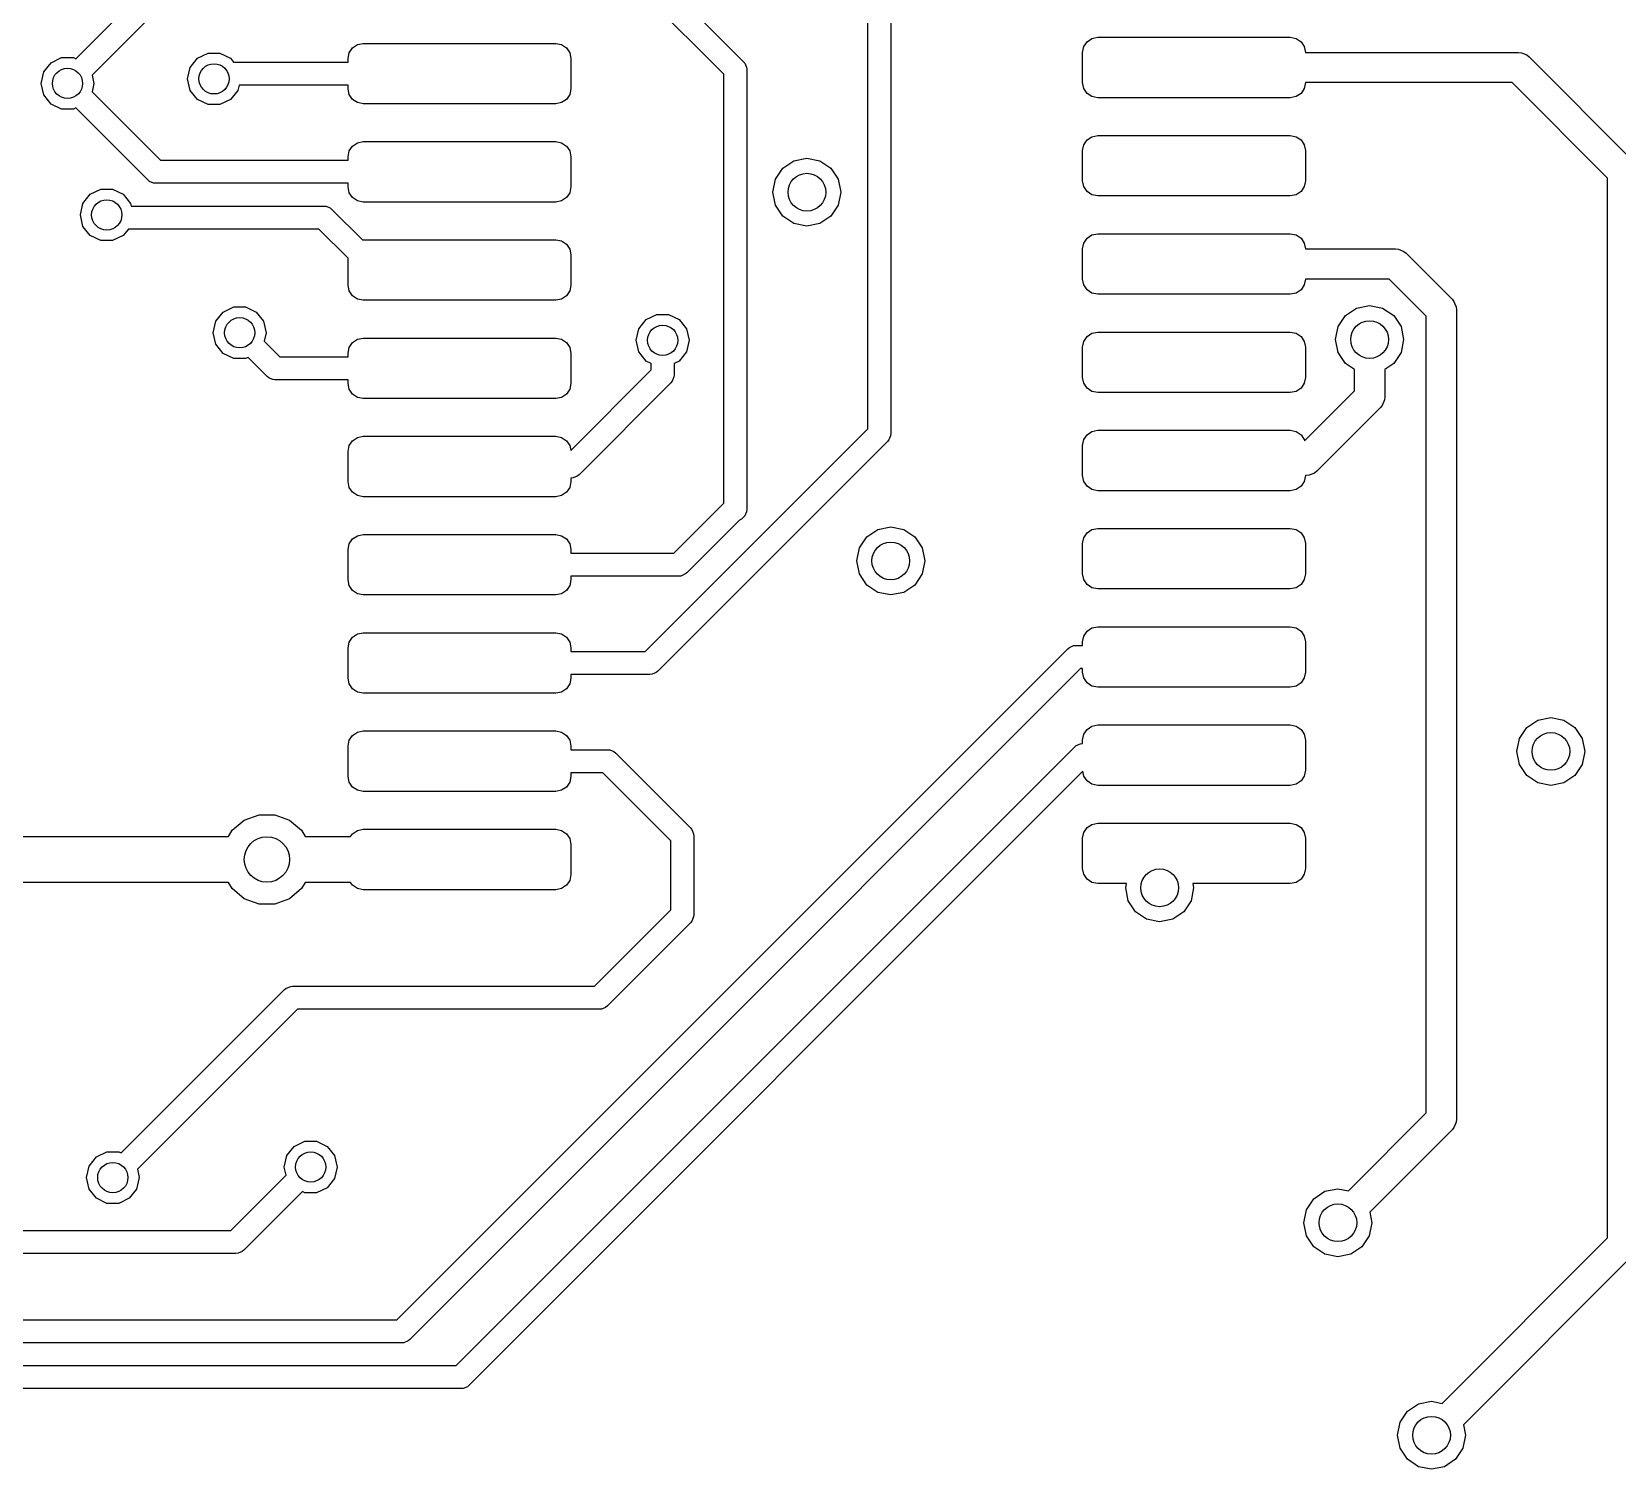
# Model space of a CAD drawing. Extents: x 0.05 to 3.89, y 0.04 to 4.21.
# Drawn here: x 1.5686 to 1.9819, y 0.7854 to 1.1599 of the extents above; entities that cross this region are included whole.
import ezdxf

# ---------------------------------------------------------------- set-up
doc = ezdxf.new("R2010")
doc.units = 0
doc.header["$MEASUREMENT"] = 0
doc.layers.add('BLACK', color=7, linetype='CONTINUOUS')

msp = doc.modelspace()

# ---------------------------------------------------------------- linework, layer by layer
at = {"layer": 'BLACK', "linetype": 'CONTINUOUS'}
for p, q in [((1.78652, 1.05651), (1.78652, 1.27664)), ((1.79252, 1.27539), (1.79252, 1.05527)), ((1.68092, 1.22535), (1.75409, 1.15218)), ((1.74897, 1.14882), (1.67756, 1.22023)), ((1.58012, 1.15287), (1.60536, 1.17811)), ((1.60872, 1.17298), (1.58435, 1.14861)), ((1.84282, 1.15603), (1.84367, 1.15731)), ((1.84367, 1.15731), (1.84495, 1.15816)), ((1.84495, 1.15816), (1.84646, 1.15846)), ((1.84646, 1.15846), (1.89665, 1.15846)), ((1.89665, 1.15846), (1.89816, 1.15816)), ((1.89816, 1.15816), (1.89944, 1.15731)), ((1.89944, 1.15731), (1.90029, 1.15603)), ((1.57366, 1.15184), (1.57642, 1.15317)), ((1.57642, 1.15317), (1.57949, 1.15317)), ((1.57949, 1.15317), (1.58012, 1.15287)), ((1.60993, 1.15063), (1.61185, 1.15302)), ((1.61185, 1.15302), (1.61461, 1.15435)), ((1.61461, 1.15435), (1.61767, 1.15435)), ((1.61767, 1.15435), (1.62044, 1.15302)), ((1.62044, 1.15302), (1.62124, 1.15202)), ((1.65108, 1.15295), (1.65138, 1.15446)), ((1.65138, 1.15446), (1.65224, 1.15574)), ((1.65224, 1.15574), (1.65351, 1.15659)), ((1.65351, 1.15659), (1.65502, 1.15689)), ((1.65502, 1.15689), (1.70522, 1.15689)), ((1.70522, 1.15689), (1.70672, 1.15659)), ((1.70672, 1.15659), (1.708, 1.15574)), ((1.708, 1.15574), (1.70885, 1.15446)), ((1.70885, 1.15446), (1.70915, 1.15295)), ((1.84252, 1.15453), (1.84282, 1.15603)), ((1.84252, 1.14665), (1.84252, 1.15453)), ((1.90029, 1.15603), (1.90059, 1.15453)), ((1.90059, 1.15453), (1.9561, 1.15453)), ((1.9561, 1.15453), (1.95687, 1.15445)), ((1.95687, 1.15445), (1.95829, 1.15386)), ((1.95829, 1.15386), (1.95889, 1.15337)), ((1.95889, 1.15337), (1.98605, 1.12621)), ((1.57106, 1.14646), (1.57175, 1.14945)), ((1.57175, 1.14945), (1.57366, 1.15184)), ((1.60925, 1.14764), (1.60993, 1.15063)), ((1.62124, 1.15202), (1.65108, 1.15202)), ((1.65108, 1.15202), (1.65108, 1.15295)), ((1.70915, 1.15295), (1.70915, 1.14508)), ((1.75409, 1.15218), (1.75446, 1.15173)), ((1.75446, 1.15173), (1.75465, 1.15128)), ((1.75465, 1.15128), (1.75491, 1.15065)), ((1.75491, 1.15065), (1.75497, 1.15006)), ((1.75497, 1.15006), (1.75497, 1.03543)), ((1.57175, 1.14347), (1.57106, 1.14646)), ((1.58435, 1.14861), (1.58484, 1.14646)), ((1.58484, 1.14646), (1.58435, 1.1443)), ((1.60993, 1.14465), (1.60925, 1.14764)), ((1.62266, 1.14602), (1.62235, 1.14465)), ((1.65108, 1.14602), (1.62266, 1.14602)), ((1.65108, 1.14508), (1.65108, 1.14602)), ((1.65138, 1.14357), (1.65108, 1.14508)), ((1.70915, 1.14508), (1.70885, 1.14357)), ((1.74897, 1.03707), (1.74897, 1.14882)), ((1.84282, 1.14515), (1.84252, 1.14665)), ((1.84367, 1.14387), (1.84282, 1.14515)), ((1.90029, 1.14515), (1.89944, 1.14387)), ((1.90059, 1.14665), (1.90029, 1.14515)), ((1.95447, 1.14665), (1.90059, 1.14665)), ((1.97933, 1.12179), (1.95447, 1.14665)), ((1.57366, 1.14107), (1.57175, 1.14347)), ((1.57642, 1.13974), (1.57366, 1.14107)), ((1.58435, 1.1443), (1.60223, 1.12643)), ((1.61185, 1.14225), (1.60993, 1.14465)), ((1.61461, 1.14092), (1.61185, 1.14225)), ((1.61767, 1.14092), (1.61461, 1.14092)), ((1.62044, 1.14225), (1.61767, 1.14092)), ((1.62235, 1.14465), (1.62044, 1.14225)), ((1.65224, 1.14229), (1.65138, 1.14357)), ((1.65351, 1.14144), (1.65224, 1.14229)), ((1.65502, 1.14114), (1.65351, 1.14144)), ((1.70522, 1.14114), (1.65502, 1.14114)), ((1.70672, 1.14144), (1.70522, 1.14114)), ((1.708, 1.14229), (1.70672, 1.14144)), ((1.70885, 1.14357), (1.708, 1.14229)), ((1.84495, 1.14302), (1.84367, 1.14387)), ((1.84646, 1.14272), (1.84495, 1.14302)), ((1.89665, 1.14272), (1.84646, 1.14272)), ((1.89816, 1.14302), (1.89665, 1.14272)), ((1.89944, 1.14387), (1.89816, 1.14302)), ((1.57949, 1.13974), (1.57642, 1.13974)), ((1.58012, 1.14005), (1.57949, 1.13974)), ((1.59886, 1.1213), (1.58012, 1.14005)), ((1.84367, 1.13172), (1.84495, 1.13257)), ((1.84495, 1.13257), (1.84646, 1.13287)), ((1.84646, 1.13287), (1.89665, 1.13287)), ((1.89665, 1.13287), (1.89816, 1.13257)), ((1.89816, 1.13257), (1.89944, 1.13172)), ((1.65108, 1.12736), (1.65138, 1.12887)), ((1.65138, 1.12887), (1.65224, 1.13015)), ((1.65224, 1.13015), (1.65351, 1.131)), ((1.65351, 1.131), (1.65502, 1.1313)), ((1.65502, 1.1313), (1.70522, 1.1313)), ((1.70522, 1.1313), (1.70672, 1.131)), ((1.70672, 1.131), (1.708, 1.13015)), ((1.708, 1.13015), (1.70885, 1.12887)), ((1.70885, 1.12887), (1.70915, 1.12736)), ((1.84252, 1.12894), (1.84282, 1.13044)), ((1.84252, 1.12106), (1.84252, 1.12894)), ((1.84282, 1.13044), (1.84367, 1.13172)), ((1.89944, 1.13172), (1.90029, 1.13044)), ((1.90029, 1.13044), (1.90059, 1.12894)), ((1.90059, 1.12894), (1.90059, 1.12106)), ((1.60223, 1.12643), (1.65108, 1.12643)), ((1.65108, 1.12643), (1.65108, 1.12736)), ((1.70915, 1.12736), (1.70915, 1.11949)), ((1.76249, 1.1215), (1.76441, 1.12437)), ((1.76441, 1.12437), (1.76728, 1.12629)), ((1.76728, 1.12629), (1.77067, 1.12697)), ((1.77067, 1.12697), (1.77406, 1.12629)), ((1.77406, 1.12629), (1.77693, 1.12437)), ((1.77693, 1.12437), (1.77885, 1.1215)), ((1.59932, 1.12093), (1.59886, 1.1213)), ((1.6004, 1.12048), (1.59932, 1.12093)), ((1.60098, 1.12043), (1.6004, 1.12048)), ((1.65108, 1.12043), (1.60098, 1.12043)), ((1.65108, 1.11949), (1.65108, 1.12043)), ((1.76181, 1.11811), (1.76249, 1.1215)), ((1.77885, 1.1215), (1.77953, 1.11811)), ((1.84282, 1.11956), (1.84252, 1.12106)), ((1.90059, 1.12106), (1.90029, 1.11956)), ((1.97933, 0.84573), (1.97933, 1.12179)), ((1.58198, 1.11519), (1.58389, 1.11759)), ((1.58389, 1.11759), (1.58666, 1.11892)), ((1.58666, 1.11892), (1.58972, 1.11892)), ((1.58972, 1.11892), (1.59248, 1.11759)), ((1.59248, 1.11759), (1.5944, 1.11519)), ((1.65138, 1.11798), (1.65108, 1.11949)), ((1.65224, 1.1167), (1.65138, 1.11798)), ((1.65351, 1.11585), (1.65224, 1.1167)), ((1.65502, 1.11555), (1.65351, 1.11585)), ((1.70672, 1.11585), (1.70522, 1.11555)), ((1.708, 1.1167), (1.70672, 1.11585)), ((1.70885, 1.11798), (1.708, 1.1167)), ((1.70915, 1.11949), (1.70885, 1.11798)), ((1.76249, 1.11472), (1.76181, 1.11811)), ((1.77953, 1.11811), (1.77885, 1.11472)), ((1.84367, 1.11828), (1.84282, 1.11956)), ((1.84495, 1.11743), (1.84367, 1.11828)), ((1.84646, 1.11713), (1.84495, 1.11743)), ((1.89665, 1.11713), (1.84646, 1.11713)), ((1.89816, 1.11743), (1.89665, 1.11713)), ((1.89944, 1.11828), (1.89816, 1.11743)), ((1.90029, 1.11956), (1.89944, 1.11828)), ((1.5813, 1.1122), (1.58198, 1.11519)), ((1.58198, 1.10922), (1.5813, 1.1122)), ((1.5944, 1.11519), (1.59455, 1.11452)), ((1.59455, 1.11452), (1.64472, 1.11452)), ((1.64472, 1.11452), (1.6453, 1.11446)), ((1.6453, 1.11446), (1.64638, 1.11401)), ((1.64638, 1.11401), (1.64684, 1.11364)), ((1.64684, 1.11364), (1.65481, 1.10567)), ((1.70522, 1.11555), (1.65502, 1.11555)), ((1.76441, 1.11185), (1.76249, 1.11472)), ((1.76728, 1.10993), (1.76441, 1.11185)), ((1.77693, 1.11185), (1.77406, 1.10993)), ((1.77885, 1.11472), (1.77693, 1.11185)), ((1.58389, 1.10682), (1.58198, 1.10922)), ((1.59384, 1.10852), (1.59248, 1.10682)), ((1.64347, 1.10852), (1.59384, 1.10852)), ((1.65108, 1.10091), (1.64347, 1.10852)), ((1.77067, 1.10925), (1.76728, 1.10993)), ((1.77406, 1.10993), (1.77067, 1.10925)), ((1.58666, 1.10549), (1.58389, 1.10682)), ((1.58972, 1.10549), (1.58666, 1.10549)), ((1.59248, 1.10682), (1.58972, 1.10549)), ((1.65481, 1.10567), (1.65502, 1.10571)), ((1.65502, 1.10571), (1.70522, 1.10571)), ((1.70522, 1.10571), (1.70672, 1.10541)), ((1.70672, 1.10541), (1.708, 1.10456)), ((1.708, 1.10456), (1.70885, 1.10328)), ((1.84252, 1.10335), (1.84282, 1.10485)), ((1.84282, 1.10485), (1.84367, 1.10613)), ((1.84367, 1.10613), (1.84495, 1.10698)), ((1.84495, 1.10698), (1.84646, 1.10728)), ((1.84646, 1.10728), (1.89665, 1.10728)), ((1.89665, 1.10728), (1.89816, 1.10698)), ((1.89816, 1.10698), (1.89944, 1.10613)), ((1.89944, 1.10613), (1.90029, 1.10485)), ((1.90029, 1.10485), (1.90059, 1.10335)), ((1.65108, 1.0939), (1.65108, 1.10091)), ((1.70885, 1.10328), (1.70915, 1.10177)), ((1.70915, 1.10177), (1.70915, 1.0939)), ((1.84252, 1.09547), (1.84252, 1.10335)), ((1.90059, 1.10335), (1.92408, 1.10335)), ((1.92408, 1.10335), (1.92485, 1.10327)), ((1.92485, 1.10327), (1.92627, 1.10268)), ((1.92627, 1.10268), (1.92687, 1.10219)), ((1.92687, 1.10219), (1.93881, 1.09025)), ((1.84282, 1.09397), (1.84252, 1.09547)), ((1.90059, 1.09547), (1.90029, 1.09397)), ((1.92245, 1.09547), (1.90059, 1.09547)), ((1.93209, 1.08584), (1.92245, 1.09547)), ((1.65138, 1.09239), (1.65108, 1.0939)), ((1.65224, 1.09111), (1.65138, 1.09239)), ((1.65351, 1.09026), (1.65224, 1.09111)), ((1.708, 1.09111), (1.70672, 1.09026)), ((1.70885, 1.09239), (1.708, 1.09111)), ((1.70915, 1.0939), (1.70885, 1.09239)), ((1.84367, 1.09269), (1.84282, 1.09397)), ((1.84495, 1.09184), (1.84367, 1.09269)), ((1.84646, 1.09154), (1.84495, 1.09184)), ((1.89665, 1.09154), (1.84646, 1.09154)), ((1.89816, 1.09184), (1.89665, 1.09154)), ((1.89944, 1.09269), (1.89816, 1.09184)), ((1.90029, 1.09397), (1.89944, 1.09269)), ((1.61663, 1.08449), (1.61854, 1.08688)), ((1.61854, 1.08688), (1.6213, 1.08821)), ((1.6213, 1.08821), (1.62437, 1.08821)), ((1.62437, 1.08821), (1.62713, 1.08688)), ((1.62713, 1.08688), (1.62904, 1.08449)), ((1.65502, 1.08996), (1.65351, 1.09026)), ((1.70522, 1.08996), (1.65502, 1.08996)), ((1.70672, 1.09026), (1.70522, 1.08996)), ((1.91106, 1.08599), (1.91393, 1.08791)), ((1.91393, 1.08791), (1.91732, 1.08858)), ((1.91732, 1.08858), (1.92071, 1.08791)), ((1.92071, 1.08791), (1.92359, 1.08599)), ((1.93881, 1.09025), (1.9393, 1.08966)), ((1.9393, 1.08966), (1.93947, 1.08924)), ((1.93947, 1.08924), (1.93988, 1.08824)), ((1.93988, 1.08824), (1.93996, 1.08747)), ((1.93996, 1.08747), (1.93996, 0.87662)), ((1.61594, 1.0815), (1.61663, 1.08449)), ((1.62904, 1.08449), (1.62972, 1.0815)), ((1.72686, 1.08252), (1.72878, 1.08491)), ((1.72878, 1.08491), (1.73154, 1.08624)), ((1.73154, 1.08624), (1.7346, 1.08624)), ((1.7346, 1.08624), (1.73737, 1.08491)), ((1.73737, 1.08491), (1.73928, 1.08252)), ((1.90846, 1.07972), (1.90914, 1.08311)), ((1.90914, 1.08311), (1.91106, 1.08599)), ((1.92359, 1.08599), (1.92551, 1.08311)), ((1.92551, 1.08311), (1.92618, 1.07972)), ((1.93209, 0.87825), (1.93209, 1.08584)), ((1.61663, 1.07851), (1.61594, 1.0815)), ((1.62972, 1.0815), (1.62923, 1.07934)), ((1.62923, 1.07934), (1.63333, 1.07524)), ((1.65138, 1.07769), (1.65224, 1.07896)), ((1.65224, 1.07896), (1.65351, 1.07982)), ((1.65351, 1.07982), (1.65502, 1.08012)), ((1.65502, 1.08012), (1.70522, 1.08012)), ((1.70522, 1.08012), (1.70672, 1.07982)), ((1.70672, 1.07982), (1.708, 1.07896)), ((1.708, 1.07896), (1.70885, 1.07769)), ((1.72618, 1.07953), (1.72686, 1.08252)), ((1.72686, 1.07654), (1.72618, 1.07953)), ((1.73928, 1.08252), (1.73996, 1.07953)), ((1.73996, 1.07953), (1.73928, 1.07654)), ((1.84252, 1.07776), (1.84282, 1.07926)), ((1.84282, 1.07926), (1.84367, 1.08054)), ((1.84367, 1.08054), (1.84495, 1.08139)), ((1.84495, 1.08139), (1.84646, 1.08169)), ((1.84646, 1.08169), (1.89665, 1.08169)), ((1.89665, 1.08169), (1.89816, 1.08139)), ((1.89816, 1.08139), (1.89944, 1.08054)), ((1.89944, 1.08054), (1.90029, 1.07926)), ((1.90029, 1.07926), (1.90059, 1.07776)), ((1.90914, 1.07633), (1.90846, 1.07972)), ((1.92618, 1.07972), (1.92551, 1.07633)), ((1.61854, 1.07611), (1.61663, 1.07851)), ((1.6213, 1.07478), (1.61854, 1.07611)), ((1.62437, 1.07478), (1.6213, 1.07478)), ((1.625, 1.07509), (1.62437, 1.07478)), ((1.62997, 1.07012), (1.625, 1.07509)), ((1.63333, 1.07524), (1.65108, 1.07524)), ((1.65108, 1.07618), (1.65138, 1.07769)), ((1.65108, 1.07524), (1.65108, 1.07618)), ((1.70885, 1.07769), (1.70915, 1.07618)), ((1.70915, 1.07618), (1.70915, 1.06831)), ((1.72878, 1.07414), (1.72686, 1.07654)), ((1.73928, 1.07654), (1.73737, 1.07414)), ((1.84252, 1.06988), (1.84252, 1.07776)), ((1.90059, 1.07776), (1.90059, 1.06988)), ((1.91106, 1.07346), (1.90914, 1.07633)), ((1.92551, 1.07633), (1.92359, 1.07346)), ((1.7091, 1.05085), (1.73007, 1.07181)), ((1.73007, 1.07352), (1.72878, 1.07414)), ((1.73007, 1.07181), (1.73007, 1.07352)), ((1.73607, 1.07057), (1.73601, 1.06999)), ((1.73737, 1.07414), (1.73607, 1.07352)), ((1.73607, 1.07352), (1.73607, 1.07057)), ((1.91339, 1.07191), (1.91106, 1.07346)), ((1.91339, 1.06639), (1.91339, 1.07191)), ((1.92359, 1.07346), (1.92126, 1.07191)), ((1.92126, 1.07191), (1.92126, 1.06476)), ((1.63042, 1.06975), (1.62997, 1.07012)), ((1.63074, 1.06962), (1.63042, 1.06975)), ((1.6315, 1.0693), (1.63074, 1.06962)), ((1.63209, 1.06924), (1.6315, 1.0693)), ((1.65108, 1.06924), (1.63209, 1.06924)), ((1.65108, 1.06831), (1.65108, 1.06924)), ((1.65138, 1.0668), (1.65108, 1.06831)), ((1.65224, 1.06552), (1.65138, 1.0668)), ((1.70885, 1.0668), (1.708, 1.06552)), ((1.70915, 1.06831), (1.70885, 1.0668)), ((1.73519, 1.06845), (1.71127, 1.04453)), ((1.73557, 1.0689), (1.73519, 1.06845)), ((1.73573, 1.0693), (1.73557, 1.0689)), ((1.73601, 1.06999), (1.73573, 1.0693)), ((1.84282, 1.06838), (1.84252, 1.06988)), ((1.84367, 1.0671), (1.84282, 1.06838)), ((1.84495, 1.06624), (1.84367, 1.0671)), ((1.84646, 1.06594), (1.84495, 1.06624)), ((1.89816, 1.06624), (1.89665, 1.06594)), ((1.89944, 1.0671), (1.89816, 1.06624)), ((1.90029, 1.06838), (1.89944, 1.0671)), ((1.90059, 1.06988), (1.90029, 1.06838)), ((1.90035, 1.05336), (1.91339, 1.06639)), ((1.65351, 1.06467), (1.65224, 1.06552)), ((1.65502, 1.06437), (1.65351, 1.06467)), ((1.70522, 1.06437), (1.65502, 1.06437)), ((1.70672, 1.06467), (1.70522, 1.06437)), ((1.708, 1.06552), (1.70672, 1.06467)), ((1.89665, 1.06594), (1.84646, 1.06594)), ((1.9206, 1.06258), (1.92011, 1.06198)), ((1.92118, 1.064), (1.9206, 1.06258)), ((1.92126, 1.06476), (1.92118, 1.064)), ((1.92011, 1.06198), (1.90357, 1.04544)), ((1.65224, 1.05337), (1.65351, 1.05423)), ((1.65351, 1.05423), (1.65502, 1.05453)), ((1.65502, 1.05453), (1.70522, 1.05453)), ((1.70522, 1.05453), (1.70672, 1.05423)), ((1.70672, 1.05423), (1.708, 1.05337)), ((1.72848, 0.99847), (1.78652, 1.05651)), ((1.79246, 1.05468), (1.79201, 1.0536)), ((1.79252, 1.05527), (1.79246, 1.05468)), ((1.84282, 1.05367), (1.84367, 1.05495)), ((1.84367, 1.05495), (1.84495, 1.0558)), ((1.84495, 1.0558), (1.84646, 1.0561)), ((1.84646, 1.0561), (1.89665, 1.0561)), ((1.89665, 1.0561), (1.89816, 1.0558)), ((1.89816, 1.0558), (1.89944, 1.05495)), ((1.89944, 1.05495), (1.90029, 1.05367)), ((1.65108, 1.05059), (1.65138, 1.0521)), ((1.65108, 1.04272), (1.65108, 1.05059)), ((1.65138, 1.0521), (1.65224, 1.05337)), ((1.708, 1.05337), (1.70885, 1.0521)), ((1.70885, 1.0521), (1.7091, 1.05085)), ((1.79164, 1.05315), (1.73185, 0.99335)), ((1.79201, 1.0536), (1.79164, 1.05315)), ((1.84252, 1.05217), (1.84282, 1.05367)), ((1.84252, 1.04429), (1.84252, 1.05217)), ((1.90029, 1.05367), (1.90035, 1.05336)), ((1.65138, 1.04121), (1.65108, 1.04272)), ((1.70915, 1.04272), (1.70885, 1.04121)), ((1.70974, 1.04371), (1.70915, 1.04365)), ((1.70915, 1.04365), (1.70915, 1.04272)), ((1.71082, 1.04416), (1.70974, 1.04371)), ((1.71127, 1.04453), (1.71082, 1.04416)), ((1.84282, 1.04278), (1.84252, 1.04429)), ((1.84367, 1.04151), (1.84282, 1.04278)), ((1.84495, 1.04065), (1.84367, 1.04151)), ((1.89944, 1.04151), (1.89816, 1.04065)), ((1.90029, 1.04278), (1.89944, 1.04151)), ((1.90059, 1.04429), (1.90029, 1.04278)), ((1.90079, 1.04429), (1.90059, 1.04429)), ((1.90156, 1.04437), (1.90079, 1.04429)), ((1.90297, 1.04495), (1.90156, 1.04437)), ((1.90357, 1.04544), (1.90297, 1.04495)), ((1.65224, 1.03993), (1.65138, 1.04121)), ((1.65351, 1.03908), (1.65224, 1.03993)), ((1.65502, 1.03878), (1.65351, 1.03908)), ((1.70522, 1.03878), (1.65502, 1.03878)), ((1.70672, 1.03908), (1.70522, 1.03878)), ((1.708, 1.03993), (1.70672, 1.03908)), ((1.70885, 1.04121), (1.708, 1.03993)), ((1.84646, 1.04035), (1.84495, 1.04065)), ((1.89665, 1.04035), (1.84646, 1.04035)), ((1.89816, 1.04065), (1.89665, 1.04035)), ((1.73596, 1.02406), (1.74897, 1.03707)), ((1.75446, 1.03377), (1.75364, 1.03294)), ((1.75491, 1.03485), (1.75446, 1.03377)), ((1.75497, 1.03543), (1.75491, 1.03485)), ((1.7531, 1.03272), (1.73933, 1.01894)), ((1.75364, 1.03294), (1.7531, 1.03272)), ((1.78626, 1.02831), (1.78913, 1.03023)), ((1.78913, 1.03023), (1.79252, 1.03091)), ((1.79252, 1.03091), (1.79591, 1.03023)), ((1.79591, 1.03023), (1.79878, 1.02831)), ((1.84282, 1.02808), (1.84367, 1.02936)), ((1.84367, 1.02936), (1.84495, 1.03021)), ((1.84495, 1.03021), (1.84646, 1.03051)), ((1.84646, 1.03051), (1.89665, 1.03051)), ((1.89665, 1.03051), (1.89816, 1.03021)), ((1.89816, 1.03021), (1.89944, 1.02936)), ((1.89944, 1.02936), (1.90029, 1.02808)), ((1.65108, 1.025), (1.65138, 1.02651)), ((1.65108, 1.01713), (1.65108, 1.025)), ((1.65138, 1.02651), (1.65224, 1.02778)), ((1.65224, 1.02778), (1.65351, 1.02864)), ((1.65351, 1.02864), (1.65502, 1.02894)), ((1.65502, 1.02894), (1.70522, 1.02894)), ((1.70522, 1.02894), (1.70672, 1.02864)), ((1.70672, 1.02864), (1.708, 1.02778)), ((1.708, 1.02778), (1.70885, 1.02651)), ((1.70885, 1.02651), (1.70915, 1.025)), ((1.70915, 1.025), (1.70915, 1.02406)), ((1.78366, 1.02205), (1.78434, 1.02544)), ((1.78434, 1.02544), (1.78626, 1.02831)), ((1.79878, 1.02831), (1.8007, 1.02544)), ((1.8007, 1.02544), (1.80138, 1.02205)), ((1.84252, 1.02657), (1.84282, 1.02808)), ((1.84252, 1.0187), (1.84252, 1.02657)), ((1.90029, 1.02808), (1.90059, 1.02657)), ((1.90059, 1.02657), (1.90059, 1.0187)), ((1.70915, 1.02406), (1.73596, 1.02406)), ((1.78434, 1.01866), (1.78366, 1.02205)), ((1.80138, 1.02205), (1.8007, 1.01866)), ((1.65138, 1.01562), (1.65108, 1.01713)), ((1.70915, 1.01713), (1.70885, 1.01562)), ((1.7372, 1.01806), (1.70915, 1.01806)), ((1.70915, 1.01806), (1.70915, 1.01713)), ((1.73779, 1.01812), (1.7372, 1.01806)), ((1.73887, 1.01857), (1.73779, 1.01812)), ((1.73933, 1.01894), (1.73887, 1.01857)), ((1.78626, 1.01578), (1.78434, 1.01866)), ((1.8007, 1.01866), (1.79878, 1.01578)), ((1.84282, 1.01719), (1.84252, 1.0187)), ((1.84367, 1.01592), (1.84282, 1.01719)), ((1.90029, 1.01719), (1.89944, 1.01592)), ((1.90059, 1.0187), (1.90029, 1.01719)), ((1.65224, 1.01434), (1.65138, 1.01562)), ((1.65351, 1.01349), (1.65224, 1.01434)), ((1.65502, 1.01319), (1.65351, 1.01349)), ((1.70522, 1.01319), (1.65502, 1.01319)), ((1.70672, 1.01349), (1.70522, 1.01319)), ((1.708, 1.01434), (1.70672, 1.01349)), ((1.70885, 1.01562), (1.708, 1.01434)), ((1.78913, 1.01386), (1.78626, 1.01578)), ((1.79252, 1.01319), (1.78913, 1.01386)), ((1.79591, 1.01386), (1.79252, 1.01319)), ((1.79878, 1.01578), (1.79591, 1.01386)), ((1.84495, 1.01506), (1.84367, 1.01592)), ((1.84646, 1.01476), (1.84495, 1.01506)), ((1.89665, 1.01476), (1.84646, 1.01476)), ((1.89816, 1.01506), (1.89665, 1.01476)), ((1.89944, 1.01592), (1.89816, 1.01506)), ((1.84367, 1.00377), (1.84495, 1.00462)), ((1.84495, 1.00462), (1.84646, 1.00492)), ((1.84646, 1.00492), (1.89665, 1.00492)), ((1.89665, 1.00492), (1.89816, 1.00462)), ((1.89816, 1.00462), (1.89944, 1.00377)), ((1.65108, 0.99941), (1.65138, 1.00092)), ((1.65138, 1.00092), (1.65224, 1.00219)), ((1.65224, 1.00219), (1.65351, 1.00305)), ((1.65351, 1.00305), (1.65502, 1.00335)), ((1.65502, 1.00335), (1.70522, 1.00335)), ((1.70522, 1.00335), (1.70672, 1.00305)), ((1.70672, 1.00305), (1.708, 1.00219)), ((1.708, 1.00219), (1.70885, 1.00092)), ((1.70885, 1.00092), (1.70915, 0.99941)), ((1.84252, 1.00098), (1.84282, 1.00249)), ((1.84252, 1.00005), (1.84252, 1.00098)), ((1.84282, 1.00249), (1.84367, 1.00377)), ((1.89944, 1.00377), (1.90029, 1.00249)), ((1.90029, 1.00249), (1.90059, 1.00098)), ((1.90059, 1.00098), (1.90059, 0.99311)), ((1.65108, 0.99154), (1.65108, 0.99941)), ((1.70915, 0.99941), (1.70915, 0.99847)), ((1.70915, 0.99847), (1.72848, 0.99847)), ((1.78056, 0.9411), (1.83863, 0.99917)), ((1.83863, 0.99917), (1.83908, 0.99954)), ((1.83908, 0.99954), (1.84016, 0.99999)), ((1.84016, 0.99999), (1.84075, 1.00005)), ((1.84075, 1.00005), (1.84252, 1.00005)), ((1.72972, 0.99247), (1.70915, 0.99247)), ((1.70915, 0.99247), (1.70915, 0.99154)), ((1.73031, 0.99253), (1.72972, 0.99247)), ((1.73139, 0.99298), (1.73031, 0.99253)), ((1.73185, 0.99335), (1.73139, 0.99298)), ((1.84199, 0.99405), (1.7848, 0.93686)), ((1.84252, 0.99405), (1.84199, 0.99405)), ((1.84252, 0.99311), (1.84252, 0.99405)), ((1.84282, 0.9916), (1.84252, 0.99311)), ((1.90059, 0.99311), (1.90029, 0.9916)), ((1.65138, 0.99003), (1.65108, 0.99154)), ((1.65224, 0.98875), (1.65138, 0.99003)), ((1.65351, 0.9879), (1.65224, 0.98875)), ((1.65502, 0.9876), (1.65351, 0.9879)), ((1.70672, 0.9879), (1.70522, 0.9876)), ((1.708, 0.98875), (1.70672, 0.9879)), ((1.70885, 0.99003), (1.708, 0.98875)), ((1.70915, 0.99154), (1.70885, 0.99003)), ((1.84367, 0.99033), (1.84282, 0.9916)), ((1.84495, 0.98947), (1.84367, 0.99033)), ((1.84646, 0.98917), (1.84495, 0.98947)), ((1.89665, 0.98917), (1.84646, 0.98917)), ((1.89816, 0.98947), (1.89665, 0.98917)), ((1.89944, 0.99033), (1.89816, 0.98947)), ((1.90029, 0.9916), (1.89944, 0.99033)), ((1.70522, 0.9876), (1.65502, 0.9876)), ((1.9583, 0.9787), (1.96118, 0.98062)), ((1.96118, 0.98062), (1.96457, 0.9813)), ((1.96457, 0.9813), (1.96796, 0.98062)), ((1.96796, 0.98062), (1.97083, 0.9787)), ((1.65108, 0.97382), (1.65138, 0.97533)), ((1.65138, 0.97533), (1.65224, 0.9766)), ((1.65224, 0.9766), (1.65351, 0.97746)), ((1.65351, 0.97746), (1.65502, 0.97776)), ((1.65502, 0.97776), (1.70522, 0.97776)), ((1.70522, 0.97776), (1.70672, 0.97746)), ((1.70672, 0.97746), (1.708, 0.9766)), ((1.708, 0.9766), (1.70885, 0.97533)), ((1.70885, 0.97533), (1.70915, 0.97382)), ((1.84252, 0.97539), (1.84282, 0.9769)), ((1.84252, 0.97446), (1.84252, 0.97539)), ((1.84282, 0.9769), (1.84367, 0.97818)), ((1.84367, 0.97818), (1.84495, 0.97903)), ((1.84495, 0.97903), (1.84646, 0.97933)), ((1.84646, 0.97933), (1.89665, 0.97933)), ((1.89665, 0.97933), (1.89816, 0.97903)), ((1.89816, 0.97903), (1.89944, 0.97818)), ((1.89944, 0.97818), (1.90029, 0.9769)), ((1.90029, 0.9769), (1.90059, 0.97539)), ((1.90059, 0.97539), (1.90059, 0.96752)), ((1.95571, 0.97244), (1.95638, 0.97583)), ((1.95638, 0.97583), (1.9583, 0.9787)), ((1.97083, 0.9787), (1.97275, 0.97583)), ((1.97275, 0.97583), (1.97343, 0.97244)), ((1.65108, 0.96594), (1.65108, 0.97382)), ((1.67927, 0.81245), (1.8404, 0.97358)), ((1.70915, 0.97382), (1.70915, 0.97288)), ((1.70915, 0.97288), (1.7187, 0.97288)), ((1.7187, 0.97288), (1.71929, 0.97282)), ((1.71929, 0.97282), (1.72037, 0.97238)), ((1.72037, 0.97238), (1.72082, 0.972)), ((1.72082, 0.972), (1.74031, 0.95252)), ((1.8404, 0.97358), (1.84085, 0.97395)), ((1.84085, 0.97395), (1.84193, 0.9744)), ((1.84193, 0.9744), (1.84252, 0.97446)), ((1.95638, 0.96905), (1.95571, 0.97244)), ((1.97343, 0.97244), (1.97275, 0.96905)), ((1.84257, 0.96726), (1.68263, 0.80733)), ((1.84282, 0.96601), (1.84257, 0.96726)), ((1.90059, 0.96752), (1.90029, 0.96601)), ((1.9583, 0.96618), (1.95638, 0.96905)), ((1.97275, 0.96905), (1.97083, 0.96618)), ((1.65138, 0.96444), (1.65108, 0.96594)), ((1.65224, 0.96316), (1.65138, 0.96444)), ((1.65351, 0.96231), (1.65224, 0.96316)), ((1.708, 0.96316), (1.70672, 0.96231)), ((1.70885, 0.96444), (1.708, 0.96316)), ((1.70915, 0.96594), (1.70885, 0.96444)), ((1.71746, 0.96688), (1.70915, 0.96688)), ((1.70915, 0.96688), (1.70915, 0.96594)), ((1.73519, 0.94915), (1.71746, 0.96688)), ((1.84367, 0.96474), (1.84282, 0.96601)), ((1.84495, 0.96388), (1.84367, 0.96474)), ((1.84646, 0.96358), (1.84495, 0.96388)), ((1.89665, 0.96358), (1.84646, 0.96358)), ((1.89816, 0.96388), (1.89665, 0.96358)), ((1.89944, 0.96474), (1.89816, 0.96388)), ((1.90029, 0.96601), (1.89944, 0.96474)), ((1.96118, 0.96426), (1.9583, 0.96618)), ((1.96457, 0.96358), (1.96118, 0.96426)), ((1.96796, 0.96426), (1.96457, 0.96358)), ((1.97083, 0.96618), (1.96796, 0.96426)), ((1.65502, 0.96201), (1.65351, 0.96231)), ((1.70522, 0.96201), (1.65502, 0.96201)), ((1.70672, 0.96231), (1.70522, 0.96201)), ((1.62402, 0.95452), (1.62787, 0.95592)), ((1.62787, 0.95592), (1.63197, 0.95592)), ((1.63197, 0.95592), (1.63583, 0.95452)), ((1.61995, 0.95029), (1.62087, 0.95188)), ((1.62087, 0.95188), (1.62402, 0.95452)), ((1.63583, 0.95452), (1.63897, 0.95188)), ((1.63897, 0.95188), (1.63989, 0.95029)), ((1.65175, 0.95029), (1.65224, 0.95101)), ((1.65224, 0.95101), (1.65351, 0.95187)), ((1.65351, 0.95187), (1.65502, 0.95217)), ((1.65502, 0.95217), (1.70522, 0.95217)), ((1.70522, 0.95217), (1.70672, 0.95187)), ((1.70672, 0.95187), (1.708, 0.95101)), ((1.708, 0.95101), (1.70885, 0.94973)), ((1.74031, 0.95252), (1.74068, 0.95206)), ((1.74068, 0.95206), (1.74113, 0.95098)), ((1.74113, 0.95098), (1.74119, 0.95039)), ((1.84252, 0.9498), (1.84282, 0.95131)), ((1.84282, 0.95131), (1.84367, 0.95259)), ((1.84367, 0.95259), (1.84495, 0.95344)), ((1.84495, 0.95344), (1.84646, 0.95374)), ((1.84646, 0.95374), (1.89665, 0.95374)), ((1.89665, 0.95374), (1.89816, 0.95344)), ((1.89816, 0.95344), (1.89944, 0.95259)), ((1.89944, 0.95259), (1.90029, 0.95131)), ((1.90029, 0.95131), (1.90059, 0.9498)), ((1.48309, 0.95029), (1.61995, 0.95029)), ((1.63989, 0.95029), (1.65175, 0.95029)), ((1.70885, 0.94973), (1.70915, 0.94823)), ((1.70915, 0.94823), (1.70915, 0.94035)), ((1.73519, 0.93116), (1.73519, 0.94915)), ((1.74119, 0.95039), (1.74119, 0.92992)), ((1.84252, 0.94193), (1.84252, 0.9498)), ((1.90059, 0.9498), (1.90059, 0.94193)), ((1.61995, 0.93829), (1.48309, 0.93829)), ((1.62087, 0.9367), (1.61995, 0.93829)), ((1.63989, 0.93829), (1.63897, 0.9367)), ((1.65175, 0.93829), (1.63989, 0.93829)), ((1.65224, 0.93757), (1.65175, 0.93829)), ((1.66381, 0.82435), (1.78056, 0.9411)), ((1.70885, 0.93885), (1.708, 0.93757)), ((1.70915, 0.94035), (1.70885, 0.93885)), ((1.78056, 0.9411), (1.78056, 0.9411)), ((1.84282, 0.94042), (1.84252, 0.94193)), ((1.84367, 0.93915), (1.84282, 0.94042)), ((1.84495, 0.93829), (1.84367, 0.93915)), ((1.84646, 0.93799), (1.84495, 0.93829)), ((1.89816, 0.93829), (1.89665, 0.93799)), ((1.89944, 0.93915), (1.89816, 0.93829)), ((1.90029, 0.94042), (1.89944, 0.93915)), ((1.90059, 0.94193), (1.90029, 0.94042)), ((1.62402, 0.93406), (1.62087, 0.9367)), ((1.62787, 0.93266), (1.62402, 0.93406)), ((1.63583, 0.93406), (1.63197, 0.93266)), ((1.63897, 0.9367), (1.63583, 0.93406)), ((1.65351, 0.93672), (1.65224, 0.93757)), ((1.65502, 0.93642), (1.65351, 0.93672)), ((1.70522, 0.93642), (1.65502, 0.93642)), ((1.7848, 0.93685), (1.66718, 0.81923)), ((1.70672, 0.93672), (1.70522, 0.93642)), ((1.708, 0.93757), (1.70672, 0.93672)), ((1.7848, 0.93686), (1.7848, 0.93685)), ((1.85395, 0.93799), (1.84646, 0.93799)), ((1.85374, 0.93691), (1.85395, 0.93799)), ((1.85441, 0.93352), (1.85374, 0.93691)), ((1.87146, 0.93691), (1.87078, 0.93352)), ((1.89665, 0.93799), (1.87124, 0.93799)), ((1.87124, 0.93799), (1.87146, 0.93691)), ((1.63197, 0.93266), (1.62787, 0.93266)), ((1.71529, 0.91127), (1.73519, 0.93116)), ((1.74119, 0.92992), (1.74113, 0.92934)), ((1.85633, 0.93065), (1.85441, 0.93352)), ((1.85921, 0.92873), (1.85633, 0.93065)), ((1.86886, 0.93065), (1.86599, 0.92873)), ((1.87078, 0.93352), (1.86886, 0.93065)), ((1.74031, 0.9278), (1.71866, 0.90615)), ((1.74068, 0.92825), (1.74031, 0.9278)), ((1.74112, 0.92932), (1.74068, 0.92825)), ((1.74113, 0.92934), (1.74112, 0.92932)), ((1.8626, 0.92806), (1.85921, 0.92873)), ((1.86599, 0.92873), (1.8626, 0.92806)), ((1.59193, 0.86783), (1.63449, 0.91039)), ((1.63449, 0.91039), (1.63495, 0.91076)), ((1.63495, 0.91076), (1.63526, 0.91089)), ((1.63526, 0.91089), (1.63603, 0.91121)), ((1.63603, 0.91121), (1.63661, 0.91127)), ((1.63661, 0.91127), (1.71529, 0.91127)), ((1.63786, 0.90527), (1.59616, 0.86357)), ((1.71654, 0.90527), (1.63786, 0.90527)), ((1.71712, 0.90533), (1.71654, 0.90527)), ((1.7182, 0.90577), (1.71712, 0.90533)), ((1.71866, 0.90615), (1.7182, 0.90577)), ((1.9118, 0.85797), (1.93209, 0.87825)), ((1.93996, 0.87662), (1.93988, 0.87585)), ((1.93881, 0.87384), (1.91737, 0.8524)), ((1.9393, 0.87443), (1.93881, 0.87384)), ((1.93972, 0.87546), (1.9393, 0.87443)), ((1.93988, 0.87585), (1.93972, 0.87546)), ((1.58547, 0.8668), (1.58823, 0.86813)), ((1.58823, 0.86813), (1.5913, 0.86813)), ((1.5913, 0.86813), (1.59193, 0.86783)), ((1.63513, 0.86716), (1.63704, 0.86956)), ((1.63704, 0.86956), (1.63981, 0.87089)), ((1.63981, 0.87089), (1.64287, 0.87089)), ((1.64287, 0.87089), (1.64563, 0.86956)), ((1.64563, 0.86956), (1.64755, 0.86716)), ((1.58287, 0.86142), (1.58356, 0.86441)), ((1.58356, 0.86441), (1.58547, 0.8668)), ((1.63445, 0.86417), (1.63513, 0.86716)), ((1.63494, 0.86202), (1.63445, 0.86417)), ((1.64755, 0.86716), (1.64823, 0.86417)), ((1.64823, 0.86417), (1.64755, 0.86118)), ((1.58356, 0.85843), (1.58287, 0.86142)), ((1.59665, 0.86142), (1.59597, 0.85843)), ((1.59616, 0.86357), (1.59665, 0.86142)), ((1.62056, 0.84764), (1.63494, 0.86202)), ((1.64755, 0.86118), (1.64563, 0.85879)), ((1.58547, 0.85603), (1.58356, 0.85843)), ((1.58823, 0.8547), (1.58547, 0.85603)), ((1.59406, 0.85603), (1.5913, 0.8547)), ((1.59597, 0.85843), (1.59406, 0.85603)), ((1.63917, 0.85776), (1.62392, 0.84252)), ((1.63981, 0.85746), (1.63917, 0.85776)), ((1.64287, 0.85746), (1.63981, 0.85746)), ((1.64563, 0.85879), (1.64287, 0.85746)), ((1.90087, 0.85304), (1.90279, 0.85592)), ((1.90279, 0.85592), (1.90567, 0.85784)), ((1.90567, 0.85784), (1.90906, 0.85851)), ((1.90906, 0.85851), (1.9118, 0.85797)), ((1.5913, 0.8547), (1.58823, 0.8547)), ((1.9002, 0.84965), (1.90087, 0.85304)), ((1.91737, 0.8524), (1.91791, 0.84965)), ((1.10188, 0.84764), (1.62056, 0.84764)), ((1.90087, 0.84626), (1.9002, 0.84965)), ((1.91791, 0.84965), (1.91724, 0.84626)), ((1.90279, 0.84339), (1.90087, 0.84626)), ((1.90567, 0.84147), (1.90279, 0.84339)), ((1.91532, 0.84339), (1.91245, 0.84147)), ((1.91724, 0.84626), (1.91532, 0.84339)), ((1.93621, 0.8026), (1.97933, 0.84573)), ((1.6218, 0.84164), (1.10064, 0.84164)), ((1.62239, 0.8417), (1.6218, 0.84164)), ((1.62347, 0.84214), (1.62239, 0.8417)), ((1.62392, 0.84252), (1.62347, 0.84214)), ((1.90906, 0.8408), (1.90567, 0.84147)), ((1.91245, 0.84147), (1.90906, 0.8408)), ((1.98605, 0.84131), (1.94178, 0.79704)), ((1.56299, 0.82435), (1.66381, 0.82435)), ((1.66506, 0.81835), (1.56299, 0.81835)), ((1.66564, 0.81841), (1.66506, 0.81835)), ((1.66672, 0.81886), (1.66564, 0.81841)), ((1.66718, 0.81923), (1.66672, 0.81886)), ((1.50512, 0.81245), (1.67927, 0.81245)), ((1.68051, 0.80645), (1.50512, 0.80645)), ((1.6811, 0.80651), (1.68051, 0.80645)), ((1.68218, 0.80695), (1.6811, 0.80651)), ((1.68263, 0.80733), (1.68218, 0.80695)), ((1.9272, 0.80056), (1.93007, 0.80248)), ((1.93007, 0.80248), (1.93346, 0.80315)), ((1.93346, 0.80315), (1.93621, 0.8026)), ((1.92461, 0.79429), (1.92528, 0.79768)), ((1.92528, 0.79768), (1.9272, 0.80056)), ((1.92528, 0.7909), (1.92461, 0.79429)), ((1.94232, 0.79429), (1.94165, 0.7909)), ((1.94178, 0.79704), (1.94232, 0.79429)), ((1.9272, 0.78803), (1.92528, 0.7909)), ((1.94165, 0.7909), (1.93973, 0.78803)), ((1.93007, 0.78611), (1.9272, 0.78803)), ((1.93346, 0.78543), (1.93007, 0.78611)), ((1.93685, 0.78611), (1.93346, 0.78543)), ((1.93973, 0.78803), (1.93685, 0.78611))]:
    msp.add_line(p, q, dxfattribs=at)
at = {"layer": 'BLACK'}
for centre, radius in [((1.57795, 1.14646), 0.00394), ((1.61614, 1.14764), 0.00394), ((1.77067, 1.11811), 0.00492), ((1.58819, 1.1122), 0.00394), ((1.62283, 1.0815), 0.00394), ((1.73307, 1.07953), 0.00394), ((1.91732, 1.07972), 0.00492), ((1.79252, 1.02205), 0.00492), ((1.96457, 0.97244), 0.00492), ((1.62992, 0.94429), 0.00591), ((1.8626, 0.93691), 0.00492), ((1.64134, 0.86417), 0.00394), ((1.58976, 0.86142), 0.00394), ((1.90906, 0.84965), 0.00492), ((1.93346, 0.79429), 0.00492)]:
    msp.add_circle(centre, radius, dxfattribs=at)

doc.saveas('drawing.dxf')
